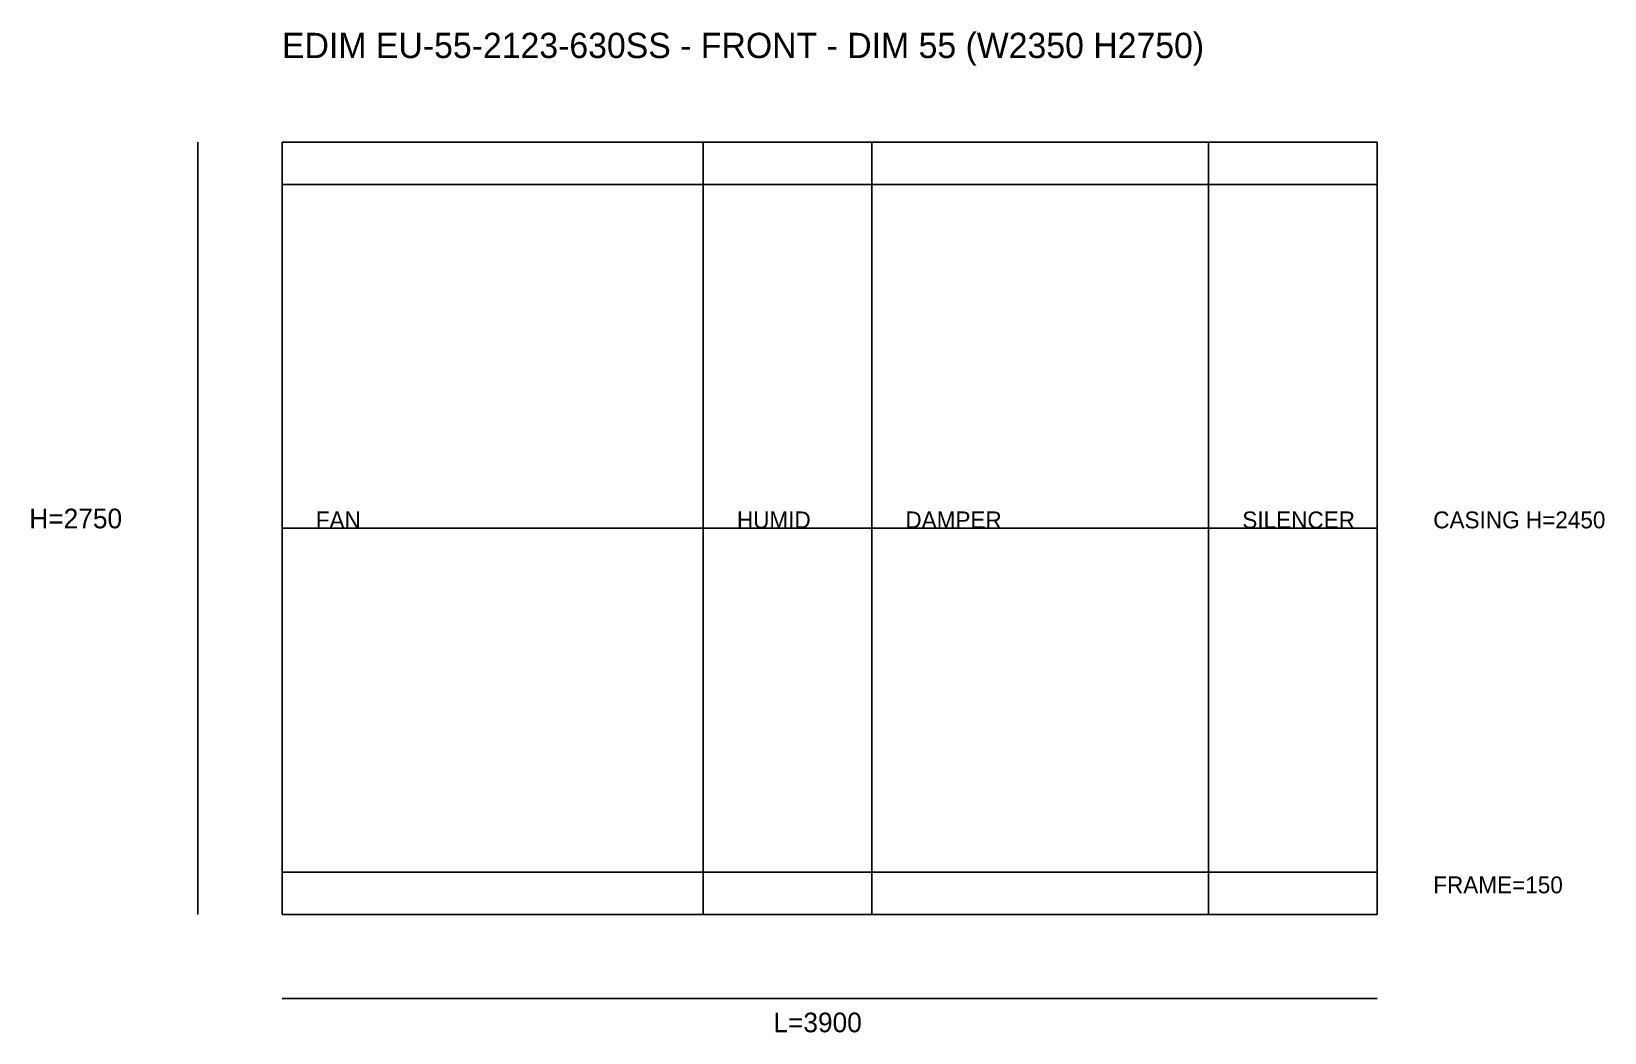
# Model space of a CAD drawing. Header units: millimetres. Extents: x -892 to 4710, y -421 to 3145.
import ezdxf

# ---------------------------------------------------------------- set-up
doc = ezdxf.new("R2010")
doc.units = ezdxf.units.MM
for name, color, linetype in [('DIM', 1, 'CONTINUOUS'), ('OUTLINE', 7, 'CONTINUOUS'), ('SECTION', 3, 'CONTINUOUS'), ('TEXT', 5, 'CONTINUOUS')]:
    doc.layers.add(name, color=color, linetype=linetype)

msp = doc.modelspace()

# ---------------------------------------------------------------- linework, layer by layer
at = {"layer": 'DIM'}
for p, q in [((-300, 0), (-300, 2750)), ((0, 1375), (3900, 1375)), ((0, -300), (3900, -300))]:
    msp.add_line(p, q, dxfattribs=at)
at = {"layer": 'OUTLINE'}
for p, q in [((3900, 2750), (0, 2750)), ((0, 2750), (0, 0)), ((3900, 0), (3900, 2750)), ((0, 2600), (3900, 2600)), ((0, 150), (3900, 150)), ((0, 0), (3900, 0))]:
    msp.add_line(p, q, dxfattribs=at)
at = {"layer": 'SECTION'}
for p, q in [((1500, 0), (1500, 2750)), ((2100, 0), (2100, 2750)), ((3300, 0), (3300, 2750))]:
    msp.add_line(p, q, dxfattribs=at)

# ---------------------------------------------------------------- texts
at = {"layer": 'DIM'}
for s, p in [('CASING H=2450', (4100, 1375)), ('FRAME=150', (4100, 75))]:
    msp.add_text(s, height=60, dxfattribs=at).set_placement(p)
at = {"layer": 'TEXT'}
for s, height, p in [('EDIM EU-55-2123-630SS - FRONT - DIM 55 (W2350 H2750)', 90, (0, 3050)), ('H=2750', 70, (-900, 1375)), ('FAN', 60, (120, 1375)), ('HUMID', 60, (1620, 1375)), ('DAMPER', 60, (2220, 1375)), ('SILENCER', 60, (3420, 1375)), ('L=3900', 70, (1750, -420))]:
    msp.add_text(s, height=height, dxfattribs=at).set_placement(p)

doc.saveas('drawing.dxf')
